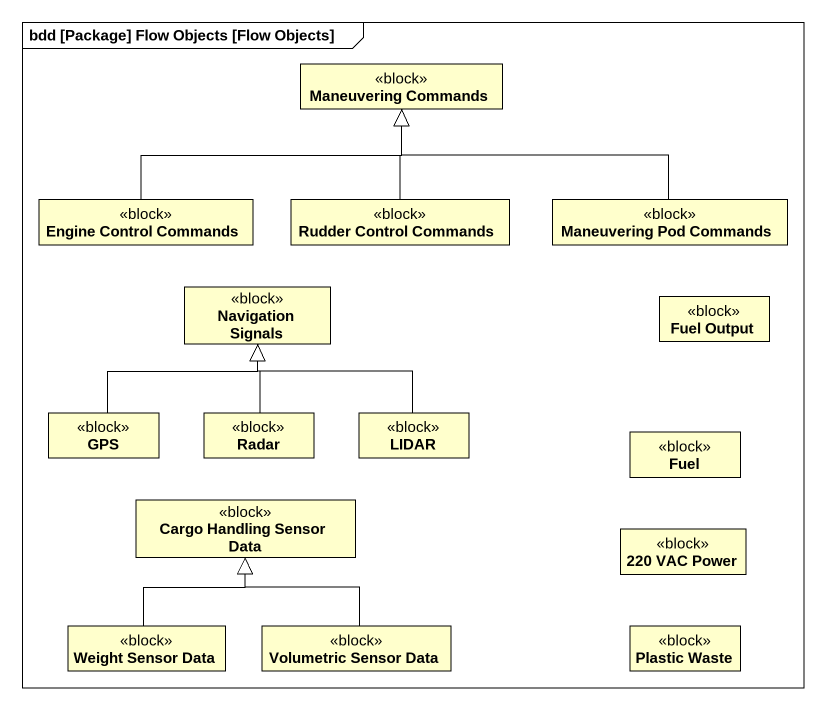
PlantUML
@startuml
mainframe bdd [Package] Flow Objects [Flow Objects]
hide circle
hide empty members
class "Maneuvering Commands" as Maneuvering_Commands <<block>>
class "Engine Control Commands" as Engine_Control_Commands <<block>>
class "Rudder Control Commands" as Rudder_Control_Commands <<block>>
class "Maneuvering Pod Commands" as Maneuvering_Pod_Commands <<block>>
class "Navigation Signals" as Navigation_Signals <<block>>
class "Fuel Output" as Fuel_Output <<block>>
class GPS <<block>>
class Radar <<block>>
class LIDAR <<block>>
class Fuel <<block>>
class "Cargo Handling Sensor Data" as Cargo_Handling_Sensor_Data <<block>>
class "220 VAC Power" as c220_VAC_Power <<block>>
class "Weight Sensor Data" as Weight_Sensor_Data <<block>>
class "Volumetric Sensor Data" as Volumetric_Sensor_Data <<block>>
class "Plastic Waste" as Plastic_Waste <<block>>
Engine_Control_Commands -right-|> Maneuvering_Commands
Rudder_Control_Commands -up-|> Maneuvering_Commands
Maneuvering_Pod_Commands -left-|> Maneuvering_Commands
GPS -up-|> Navigation_Signals
Radar -up-|> Navigation_Signals
LIDAR -up-|> Navigation_Signals
Weight_Sensor_Data -up-|> Cargo_Handling_Sensor_Data
Volumetric_Sensor_Data -up-|> Cargo_Handling_Sensor_Data
@enduml
